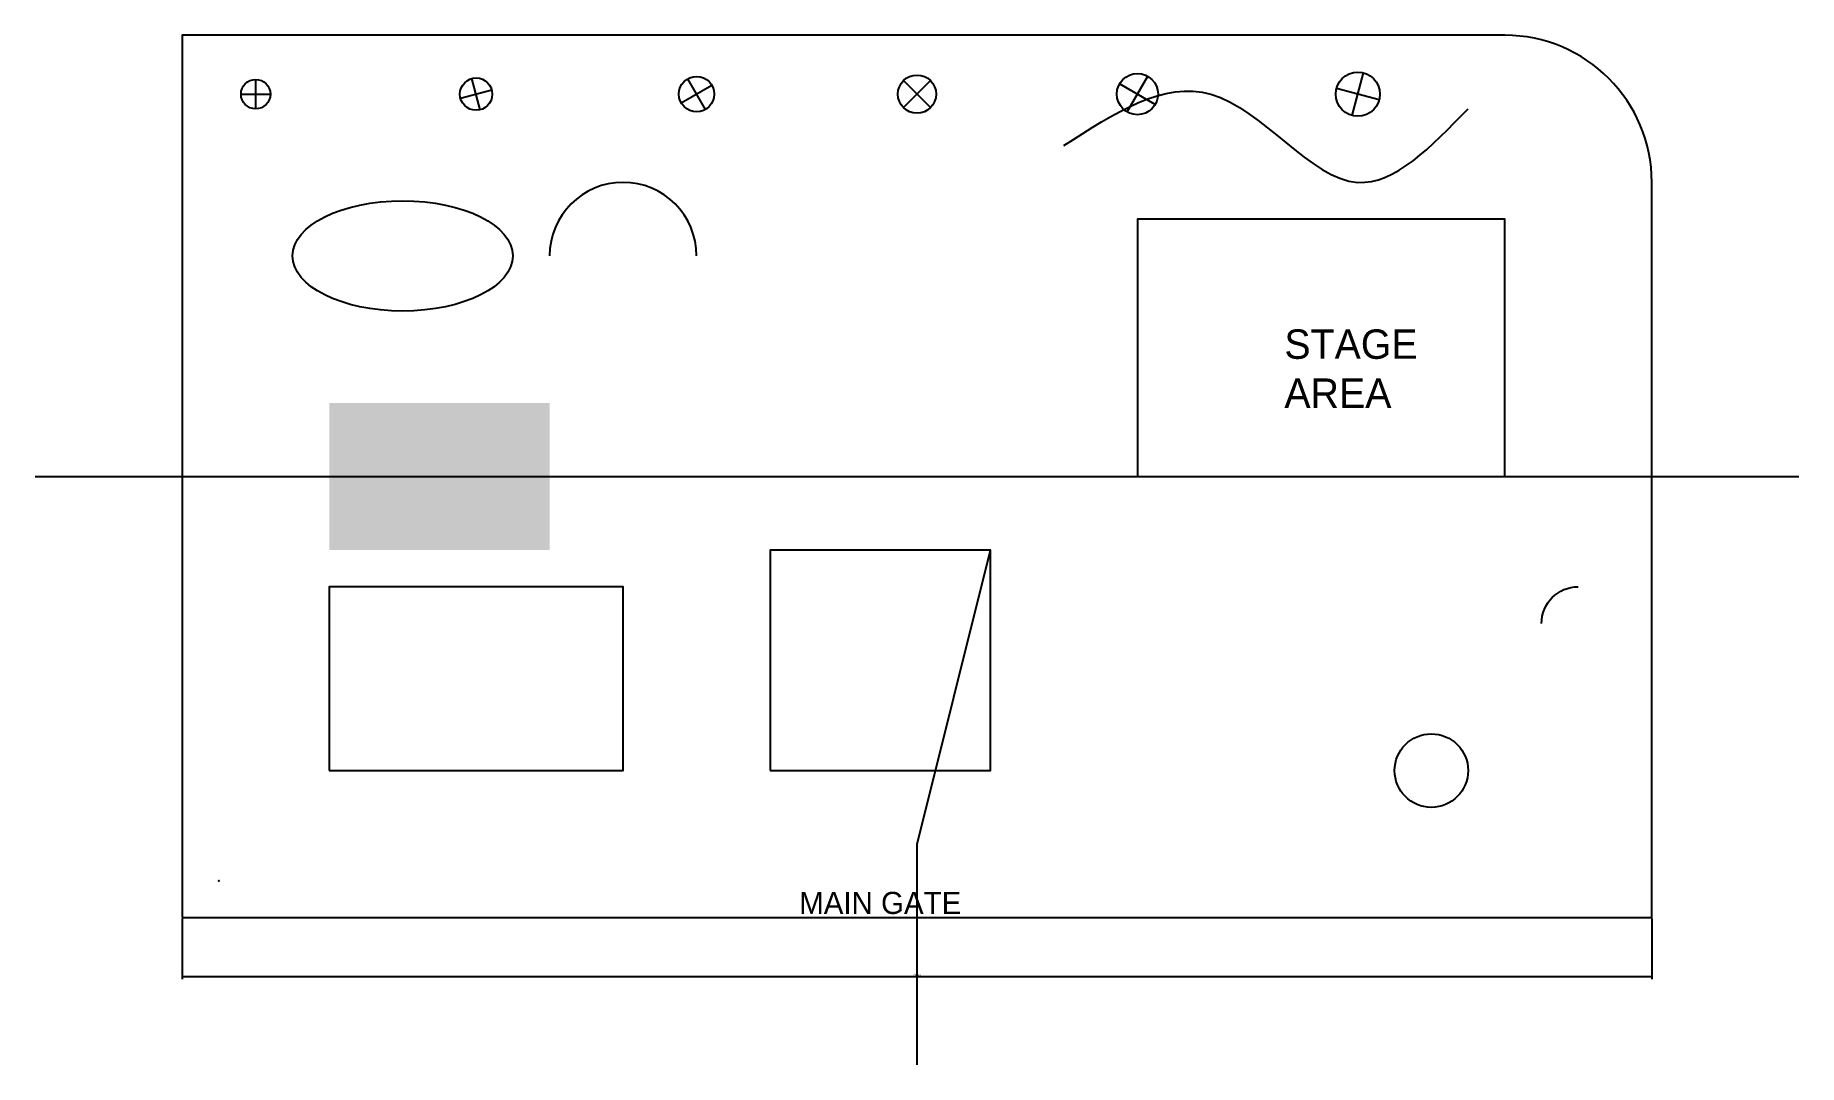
# Model space of a CAD drawing. Header units: metres. Extents: x 313215 to 313455, y 2834561 to 2834701.
import ezdxf
from ezdxf.enums import TextEntityAlignment as Align

# ---------------------------------------------------------------- set-up
doc = ezdxf.new("R2010")
doc.units = ezdxf.units.M
for name, color, linetype in [('BOUNDARY', 1, 'Continuous'), ('BUILDINGS', 3, 'Continuous'), ('DIMS', 8, 'Continuous'), ('HATCH', 30, 'Continuous'), ('ROADS', 7, 'Continuous'), ('SERVICES', 5, 'Continuous'), ('TEXT', 2, 'Continuous'), ('TREES', 3, 'Continuous')]:
    doc.layers.add(name, color=color, linetype=linetype)
doc.styles.add('OpenSansCondensed-Light', font='OpenSansCondensed-Light.ttf')
doc.dimstyles.new('EZDXF', dxfattribs={"dimtxt": 0.25, "dimasz": 0.175, "dimexe": 0.375, "dimexo": 0.125, "dimgap": 0.1, "dimtad": 1, "dimlfac": 100, "dimzin": 12, "dimdsep": 46, "dimtxsty": 'OpenSansCondensed-Light', "dimblk": 'ARCHTICK', "dimcen": 2.5, "dimazin": 3, "dimtfac": 0.5, "dimtmove": 2, "dimatfit": 3})

# ---------------------------------------------------------------- blocks, each defined once
blk = doc.blocks.new('TREE')
for p, q in [((0, -2), (0, 2)), ((-2, 0), (2, 0))]:
    blk.add_line(p, q)
blk.add_circle((0, 0), 2)
blk = doc.blocks.new('_ARCHTICK')
at = {"color": 0, "linetype": 'BYBLOCK', "const_width": 0.15}
blk.add_lwpolyline([(-0.5, -0.5), (0.5, 0.5)], dxfattribs=at)

msp = doc.modelspace()

# ---------------------------------------------------------------- hatches: boundary and pattern name
at = {"layer": 'HATCH'}
msp.add_hatch(color=30, dxfattribs=at).paths.add_polyline_path([(313255.40905, 2834631.10642), (313285.40905, 2834631.10642), (313285.40905, 2834651.10642), (313255.40905, 2834651.10642)])

# ---------------------------------------------------------------- linework, layer by layer
at = {"layer": 'BOUNDARY'}
msp.add_lwpolyline([(313235.40905, 2834581.10642), (313435.40905, 2834581.10642), (313435.40905, 2834681.10642, 0.414213562), (313415.40905, 2834701.10642), (313235.40905, 2834701.10642)], format="xyb", close=True, dxfattribs=at)
at = {"layer": 'BUILDINGS'}
for points in [[(313365.40905, 2834641.10642), (313415.40905, 2834641.10642), (313415.40905, 2834676.10642), (313365.40905, 2834676.10642)], [(313315.40905, 2834601.10642), (313345.40905, 2834601.10642), (313345.40905, 2834631.10642), (313315.40905, 2834631.10642)], [(313255.40905, 2834601.10642), (313295.40905, 2834601.10642), (313295.40905, 2834626.10642), (313255.40905, 2834626.10642)]]:
    msp.add_lwpolyline(points, close=True, dxfattribs=at)
at = {"layer": 'ROADS', "color": 1}
msp.add_line((313215.40905, 2834641.10642), (313455.40905, 2834641.10642), dxfattribs=at)
at = {"layer": 'ROADS'}
msp.add_lwpolyline([(313335.40905, 2834561.10642), (313335.40905, 2834591.10642), (313345.40905, 2834631.10642)], dxfattribs=at)
at = {"layer": 'SERVICES'}
msp.add_circle((313405.40905, 2834601.10642), 5, dxfattribs=at)
msp.add_arc((313295.40905, 2834671.10642), 10, 0, 180, dxfattribs=at)
at = {"layer": 'SERVICES', "extrusion": (0, 0, -1)}
msp.add_arc((-313425.40905, 2834621.10642), 5, 0, 90, dxfattribs=at)
at = {"layer": 'SERVICES'}
msp.add_ellipse((313265.40905, 2834671.10642), major_axis=(15, 0), ratio=0.5, dxfattribs=at)
msp.add_spline([(313355.40905, 2834686.10642), (313375.40905, 2834693.10642), (313395.40905, 2834681.10642), (313410.40905, 2834691.10642)], degree=3, dxfattribs=at)
msp.add_point((313240.40905, 2834586.10642), dxfattribs=at)

# ---------------------------------------------------------------- block references
at = {"layer": 'TREES'}
for p, xscale, yscale, rotation in [((313275.40905, 2834693.10642), 1.1, 1.1, 15), ((313305.40905, 2834693.10642), 1.2, 1.2, 30), ((313335.40905, 2834693.10642), 1.3, 1.3, 45), ((313365.40905, 2834693.10642), 1.4, 1.4, 60), ((313395.40905, 2834693.10642), 1.5, 1.5, 75)]:
    msp.add_blockref('TREE', p, dxfattribs=dict(at, xscale=xscale, yscale=yscale, rotation=rotation))
msp.add_blockref('TREE', (313245.40905, 2834693.10642), dxfattribs=at)

# ---------------------------------------------------------------- texts
at = {"layer": 'TEXT'}
msp.add_text('MAIN GATE', height=3, dxfattribs=at).set_placement((313330.40905, 2834583.10642), align=Align.MIDDLE_CENTER)
at = {"layer": 'TEXT', "insert": (313385.40905, 2834661.10642), "char_height": 4, "attachment_point": 1}
msp.add_mtext('STAGE\\PAREA', dxfattribs=at)

# ---------------------------------------------------------------- dimensions: what is measured, and where the dimension line sits
at = {"layer": 'DIMS'}
msp.add_linear_dim(base=(313235.40905, 2834573.10642), p1=(313235.40905, 2834581.10642), p2=(313435.40905, 2834581.10642), dimstyle='EZDXF', dxfattribs=at).render()

doc.saveas('drawing.dxf')
